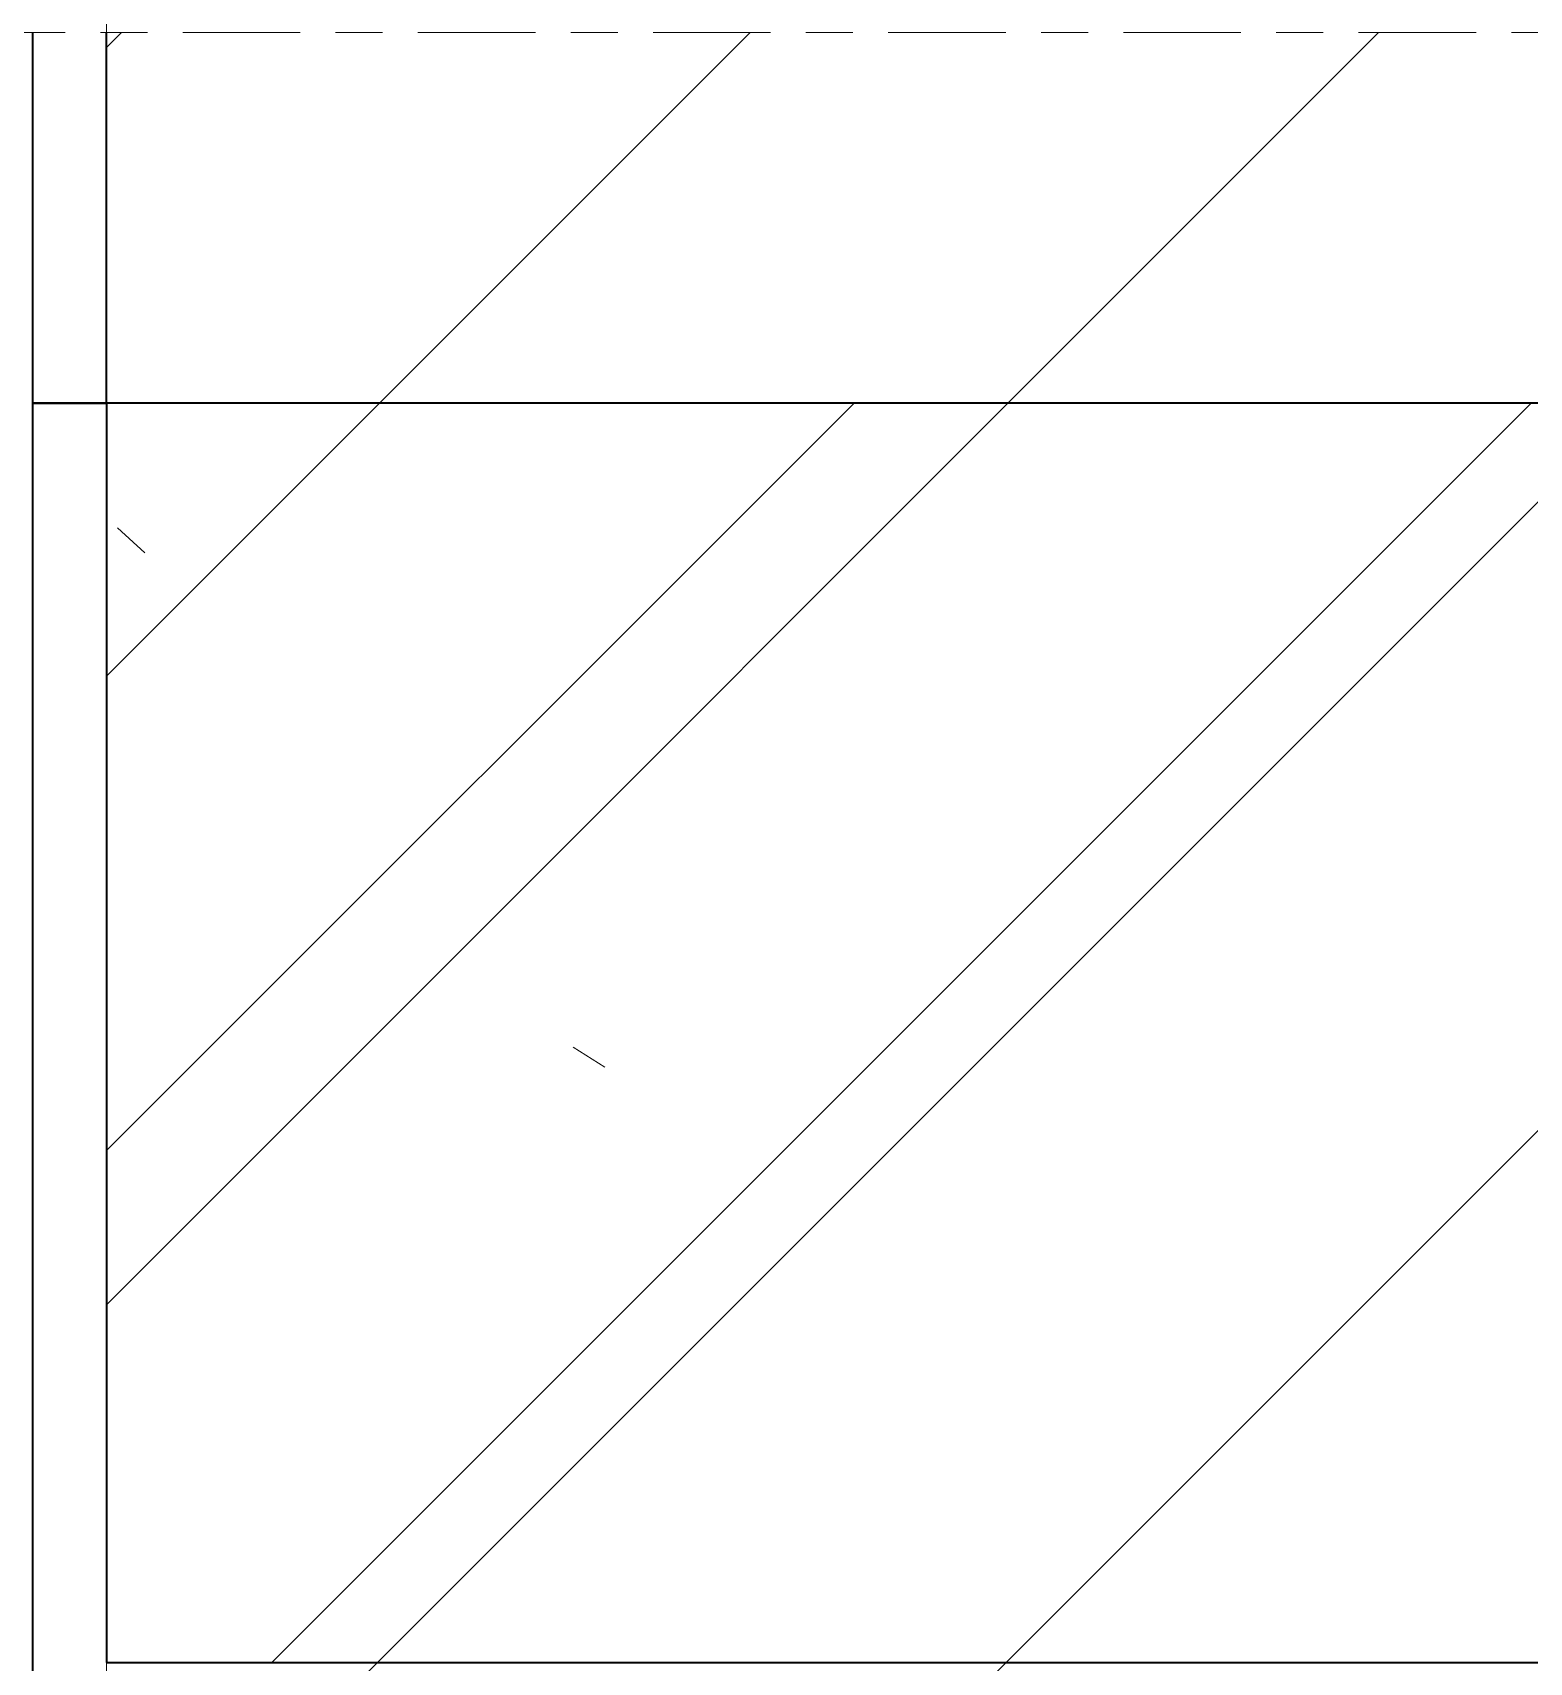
# Model space of a CAD drawing. Header units: millimetres. Extents: x -38913 to 20524, y -4975 to 129755.
# Drawn here: x 7578.4 to 7780.4, y 8780 to 9000 of the extents above; entities that cross this region are included whole.
import ezdxf

# ---------------------------------------------------------------- set-up
doc = ezdxf.new("R2010")
doc.units = ezdxf.units.MM
doc.linetypes.add('Centre', pattern=[31.749999999999996, 6.349999999999999, -4.7625, 15.875, -4.7625])
doc.linetypes.add('Grid Line', pattern=[22.224999999999994, 12.7, -3.174999999999999, 3.174999999999999, -3.174999999999999])
for name, color, linetype, lineweight in [('0-3', 10, 'Continuous', 5), ('A-FLOR-FNSH-1', 7, 'Continuous', 35), ('A-FLOR-LEVL-2', 51, 'Centre', 9), ('A-FLOR-PATT-1', 253, 'Continuous', 18), ('A-WALL', 113, 'Continuous', 18), ('A-WALL-2', 7, 'Continuous', 35), ('A-WALL-PATT-1', 111, 'Continuous', 18), ('S-GRID-1', 1, 'Grid Line', 9)]:
    doc.layers.add(name, color=color, linetype=linetype, lineweight=lineweight)
pattern_1 = [(49.99999999999999, (-124080.248, 15225), (546.5525981559591, -47.81737987354268), [57.15, -628.65]), (355, (-124080.248, 15225), (-105.7282786880614, 573.1699112153914), [45.72, -502.92]), (100.451, (-124034.702, 15221.015), (440.8275049978777, 525.3500634608756), [48.57, -534.27]), (46.184, (-124080.248, 15377.4), (813.2366531829898, -126.1284086188734), [85.725, -942.975]), (96.636, (-124012.479, 15366.89), (712.2074057513485, 742.2826331350709), [72.855, -801.405]), (351.184, (-124080.248, 15377.4), (712.2149588892189, 742.2761885056183), [68.58, -754.38]), (21, (-124004.048, 15339.3), (454.8433475577738, -306.7959803378105), [57.15, -628.65]), (326, (-124004.048, 15339.3), (185.4062508504559, 552.563786528377), [45.72, -502.92]), (71.45100000000001, (-123966.145, 15313.734), (640.2511880830905, 245.7641033576527), [48.57, -534.27]), (37.50000000000001, (-124080.248, 15225), (9.266370597683192, 253.6650427826948), [5.029, -491.795, 5.029, -505.511, -504.825]), (37.50000000000001, (-124080.248, 15225), (9.266370597683192, 253.6650427826948), [-1007.364, 5.029, -499.796]), (7.499999999999999, (-124080.248, 15225), (200.4594363193386, 300.5413800868909), [5.029, -286.055, 5.029, -480.365, -192.405]), (7.499999999999999, (-124080.248, 15225), (200.4594363193386, 300.5413800868909), [-776.4780000000001, 5.029, -187.376]), (327.5, (-124250.174, 15225), (406.7728438119034, -17.18643192105034), [5.029, -185.471, 5.029, -589.331, -788.67]), (327.5, (-124250.174, 15225), (406.7728438119034, -17.18643192105034), [-784.86, 5.029, -783.6410000000001]), (317.5, (-124326.374, 15225), (444.3880722927944, 76.28034549537742), [5.029, -242.621, 5.029, -389.687, -560.07]), (317.5, (-124326.374, 15225), (444.3880722927944, 76.28034549537742), [-642.366, 5.029, -555.0409999999999]), (45, (-124080.248, 15225), (-188.5853785424522, 188.5853785424522), []), (45, (-124080.248, 15510.75), (-188.5853785424522, 188.5853785424522), [])]

# ---------------------------------------------------------------- blocks, each defined once
blk = doc.blocks.new('NCV_TKTC_KET CAU_rvt-6-TKCS_THANG BỘ TB4 - MẶT CẮT')
at = {"layer": 'A-FLOR-PATT-1'}
h = blk.add_hatch(dxfattribs=at)
h.set_pattern_fill('FP_7', color=256, style=0, pattern_type=2)
h.set_pattern_definition(pattern_1)
h.paths.add_polyline_path([(-127252.5642870164, 8780.000000000673), (-127052.5642865627, 8780.000000000673), (-127052.5642865627, 8950.000000000668), (-127252.5642870164, 8950.000000000668)])
h = blk.add_hatch(dxfattribs=at)
h.set_pattern_fill('FP_7', color=256, style=0, pattern_type=2)
h.set_pattern_definition(pattern_1)
h.paths.add_polyline_path([(-127252.5642870164, 8780.000000000673), (-127052.5642865627, 8780.000000000673), (-127052.5642865627, 8950.000000000668), (-127252.5642870164, 8950.000000000668)])
at = {"layer": 'A-FLOR-FNSH-1'}
for p, q in [((-127052.5642865627, 8950.000000000675), (-127252.5642870164, 8950.000000000675)), ((-127252.5642870164, 8950.000000000675), (-127252.5642870164, 8780.000000000675)), ((-127252.5642870164, 8780.000000000675), (-127052.5642865627, 8780.000000000675))]:
    blk.add_line(p, q, dxfattribs=at)

msp = doc.modelspace()

# ---------------------------------------------------------------- hatches: boundary and pattern name
at = {"layer": 'A-WALL-PATT-1'}
h = msp.add_hatch(dxfattribs=at)
h.set_pattern_fill('FP_5', color=256, style=0, pattern_type=2)
h.set_pattern_definition([(45, (10760.6682945167, 15225), (-42.42640687119285, 42.42640687119285), [])])
h.paths.add_polyline_path([(7788.352007500362, 6599.999999999153), (7788.352007500362, 6700.000000000656), (7588.352007500347, 6700.000000000656), (7588.352007500347, 6599.999999999153)])
h.paths.add_polyline_path([(7788.352007500362, 7300.000000000658), (7788.352007500362, 8999.999999999154), (7588.352007500347, 8999.999999999154), (7588.352007500347, 7300.000000000658), (7728.777539415125, 7300.000000000658)])

# ---------------------------------------------------------------- linework, layer by layer
at = {"layer": 'A-FLOR-LEVL-2'}
msp.add_line((6158.751290697212, 9000), (16513.86924006057, 9000), dxfattribs=at)
at = {"layer": 'A-WALL'}
msp.add_line((7588.352007500376, 8949.999999999156), (7588.352007500376, 7300.000000000668), dxfattribs=at)
at = {"layer": 'A-WALL-2'}
for p, q in [((7578.352007500376, 9000.000000000004), (7578.352007500376, 8950.000000000004)), ((7588.352007500376, 8949.999999999156), (7588.352007500376, 9000.000000000004)), ((7578.352007500376, 8950.000000000004), (7588.352007500376, 8950.000000000004)), ((7588.352007500376, 8949.999999999156), (7578.352007500376, 8949.999999999156)), ((7578.352007500376, 8949.999999999156), (7578.352007500376, 6599.999999999162))]:
    msp.add_line(p, q, dxfattribs=at)
at = {"layer": 'S-GRID-1'}
msp.add_line((7588.352007500333, -2425.000000000001), (7588.352007500333, 32410.87525926989), dxfattribs=at)

# ---------------------------------------------------------------- block references
at = {"layer": '0-3'}
msp.add_blockref('NCV_TKTC_KET CAU_rvt-6-TKCS_THANG BỘ TB4 - MẶT CẮT', (134840.9162945167, 0), dxfattribs=at)

doc.saveas('drawing.dxf')
